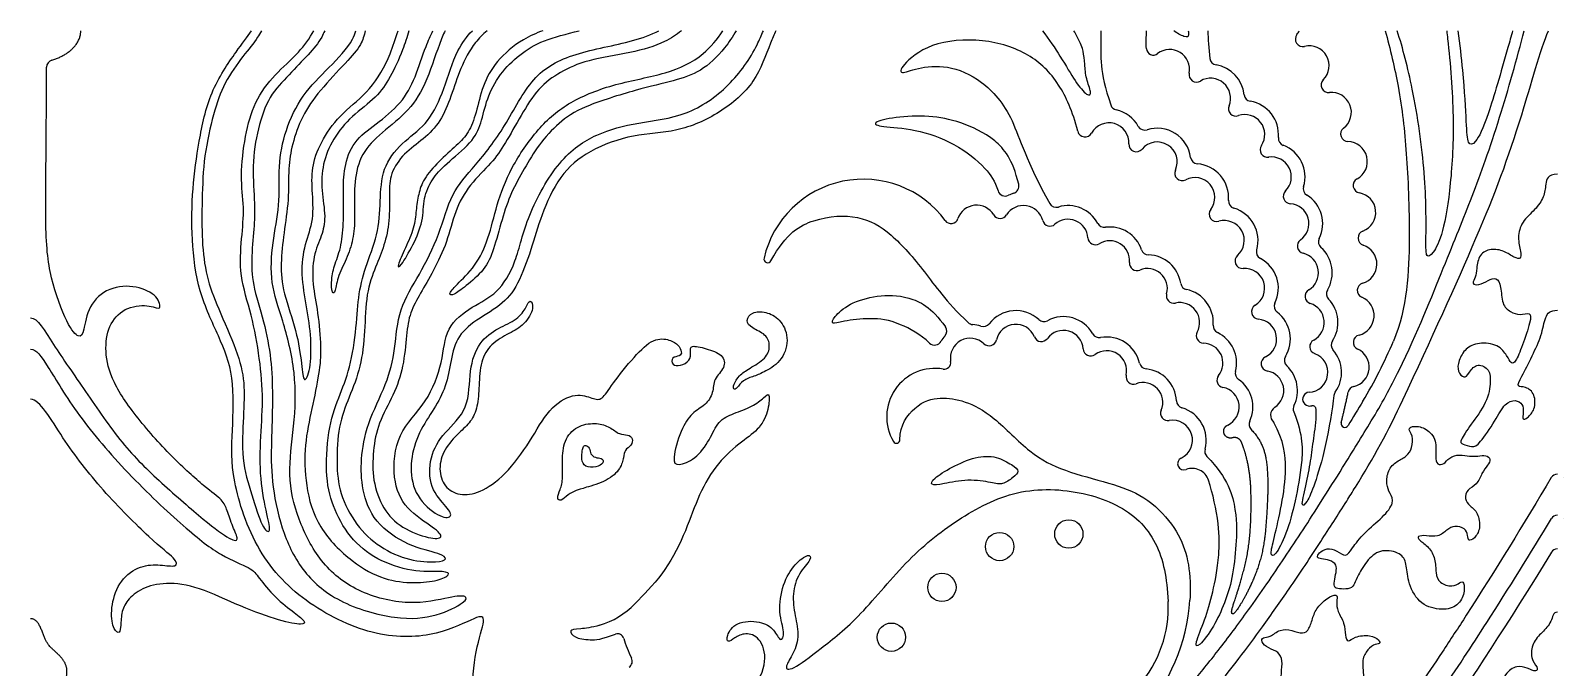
# Model space of a CAD drawing. Header units: millimetres. Extents: x 21 to 106, y -8 to 188.
# Drawn here: x 36.1 to 97.5, y 162.4 to 187.9 of the extents above; entities that cross this region are included whole.
import ezdxf

# ---------------------------------------------------------------- set-up
doc = ezdxf.new("R2010")
doc.units = ezdxf.units.MM
doc.header["$MEASUREMENT"] = 0
doc.layers.add('Layer 03', color=5, linetype='Continuous')

msp = doc.modelspace()

# ---------------------------------------------------------------- linework, layer by layer
at = {"layer": 'Layer 03'}
for centre in [(77.709, 167.78), (74.936, 167.276), (72.622, 165.643), (70.596, 163.647)]:
    msp.add_circle(centre, 0.567, dxfattribs=at)
for centre, radius, start, end in [((87.088, 187.602), 0.3, 142.43153, 283.50011), ((86.218, 188.271), 0.798, 322.43153, 335.42295), ((37.035, 186.471), 0.3, 106.83486, 179.78334), ((81.098, 187.243), 0.281, 185.50741, 307.30151), ((81.751, 186.386), 0.798, 349.09879, 127.30151), ((83.66, 186.862), 0.3, 186.72853, 260.66768), ((87.344, 186.535), 0.798, 315.12306, 103.50008), ((82.829, 186.178), 0.3, 169.09879, 300.87703), ((83.392, 185.236), 1.348, 5.96245, 80.66768), ((83.392, 185.236), 0.798, 337.69353, 120.877), ((88.122, 185.76), 0.3, 135.12305, 275.93537), ((79.674, 185.058), 0.3, 198.42126, 257.4935), ((84.408, 184.819), 0.3, 157.69353, 288.95204), ((85.031, 185.407), 0.3, 185.96245, 260.68314), ((84.764, 183.781), 1.348, 354.67301, 80.68314), ((88.235, 184.668), 0.798, 307.5282, 95.93537), ((79.317, 183.45), 1.348, 29.20884, 77.4935), ((84.764, 183.781), 0.798, 326.25354, 108.95207), ((78.357, 183.981), 0.3, 194.02304, 331.06538), ((79.317, 183.45), 0.798, 356.84299, 151.06535), ((80.755, 184.254), 0.3, 209.20884, 287.60354), ((81.254, 182.683), 1.348, 7.63377, 107.60354), ((88.904, 183.798), 0.3, 127.5282, 268.5566), ((80.413, 183.389), 0.3, 176.84299, 319.96936), ((81.254, 182.683), 0.798, 335.63701, 139.96939), ((85.677, 183.171), 0.3, 146.25354, 277.97141), ((86.405, 183.628), 0.3, 174.67301, 249.55193), ((85.829, 182.084), 1.348, 343.284, 69.55193), ((88.876, 182.701), 0.798, 298.96513, 88.5566), ((82.887, 182.902), 0.3, 187.63377, 265.74817), ((82.764, 181.259), 1.348, 355.10269, 85.74817), ((85.829, 182.084), 0.798, 314.92539, 97.97139), ((69.471, 177.908), 4.084, 36.42571, 166.95934), ((82.253, 182.231), 0.3, 155.637, 297.74493), ((82.764, 181.259), 0.798, 322.51119, 117.74493), ((89.408, 181.74), 0.3, 118.96513, 259.7284), ((75.158, 181.615), 0.3, 196.50059, 296.40898), ((75.891, 180.139), 1.348, 107.00601, 116.40898), ((75.409, 181.715), 0.3, 287.00601, 13.69787), ((86.604, 181.307), 0.3, 134.92538, 266.45776), ((87.407, 181.61), 0.3, 163.284, 238.09919), ((86.537, 180.212), 1.348, 333.55043, 58.09919), ((89.212, 180.66), 0.798, 290.76776, 79.72841), ((74.016, 180.151), 0.798, 30.98657, 161.01528), ((75.891, 180.139), 0.798, 14.31045, 148.27487), ((77.204, 181.164), 0.3, 209.14905, 286.7597), ((77.679, 179.586), 1.348, 28.06509, 106.7597), ((83.635, 180.591), 0.3, 142.51119, 286.25563), ((84.406, 181.119), 0.3, 175.10269, 253.66415), ((83.943, 179.537), 1.348, 343.87745, 73.66415), ((86.537, 180.212), 0.798, 305.09579, 86.45781), ((72.989, 180.504), 0.289, 216.42572, 341.01528), ((74.957, 180.716), 0.3, 210.98657, 328.27485), ((76.954, 180.41), 0.3, 194.31044, 311.33381), ((77.679, 179.586), 0.798, 3.98392, 131.3338), ((79.133, 180.361), 0.3, 208.06509, 277.57066), ((79.35, 178.728), 1.348, 18.89551, 97.57066), ((83.943, 179.537), 0.798, 311.45112, 106.25565), ((78.774, 179.662), 0.3, 183.98391, 301.65184), ((79.35, 178.728), 0.798, 354.87934, 121.65183), ((87.168, 179.314), 0.3, 125.0958, 256.92071), ((88.012, 179.478), 0.3, 153.55043, 228.46607), ((89.601, 179.634), 0.3, 110.76776, 251.82361), ((65.639, 178.796), 0.15, 166.95934, 331.64309), ((80.909, 179.262), 0.3, 198.89551, 268.30689), ((80.86, 177.615), 1.348, 8.74336, 88.30689), ((84.669, 178.715), 0.3, 131.45113, 274.74349), ((85.525, 179.08), 0.3, 163.87745, 242.31717), ((84.76, 177.621), 1.348, 334.00201, 62.31717), ((86.919, 178.244), 0.798, 300.56038, 76.92071), ((86.919, 178.244), 1.348, 329.05992, 48.46607), ((89.259, 178.591), 0.798, 286.38219, 71.82364), ((80.443, 178.63), 0.3, 174.87936, 292.32304), ((80.86, 177.615), 0.798, 344.69882, 112.32306), ((84.76, 177.621), 0.798, 301.34758, 94.7435), ((82.489, 177.865), 0.3, 188.74336, 258.19591), ((82.152, 176.252), 1.348, 355.28822, 78.19591), ((87.477, 177.299), 0.3, 120.56037, 252.52177), ((88.333, 177.397), 0.3, 149.05992, 224.02224), ((89.568, 177.538), 0.3, 106.38219, 247.52028), ((81.919, 177.325), 0.3, 164.69882, 282.24045), ((82.152, 176.252), 0.798, 331.38517, 102.24044), ((85.331, 176.683), 0.3, 121.34757, 265.23798), ((86.241, 176.898), 0.3, 153.93712, 232.59592), ((87.148, 176.252), 0.798, 298.17449, 72.52179), ((87.148, 176.252), 1.348, 326.68092, 44.02224), ((89.149, 176.524), 0.798, 283.89983, 67.5203), ((75.586, 175.38), 1.348, 47.08419, 142.37232), ((76.708, 176.586), 0.3, 227.08419, 298.3697), ((77.491, 175.137), 1.348, 29.27017, 118.3697), ((85.24, 175.59), 0.798, 295.85797, 85.23798), ((85.24, 175.59), 1.348, 328.55711, 52.59592), ((73.758, 174.823), 1.348, 139.06209, 149.95051), ((72.514, 175.903), 0.3, 319.06209, 34.56231), ((73.883, 176.466), 0.3, 226.36903, 265.66857), ((73.758, 174.823), 1.348, 71.49021, 85.66857), ((74.281, 176.386), 0.3, 251.49021, 322.37232), ((75.586, 175.38), 0.798, 21.71461, 167.43924), ((77.491, 175.137), 0.798, 3.93189, 143.73929), ((78.928, 175.942), 0.3, 209.27017, 280.51438), ((83.115, 175.727), 0.3, 151.38517, 268.43766), ((83.794, 176.117), 0.3, 175.28822, 244.53462), ((83.085, 174.629), 1.348, 345.54029, 64.53462), ((89.412, 175.458), 0.3, 103.89983, 245.07148), ((72.332, 175.648), 0.3, 227.62568, 329.95051), ((73.758, 174.823), 0.798, 46.42329, 189.93121), ((74.515, 175.618), 0.3, 226.42329, 347.43924), ((76.606, 175.786), 0.3, 201.71461, 323.73929), ((78.586, 175.212), 0.3, 183.93187, 305.85267), ((79.229, 174.322), 0.798, 347.38016, 125.85267), ((79.229, 174.322), 1.348, 12.94874, 100.51438), ((83.085, 174.629), 0.798, 321.4364, 88.43768), ((87.666, 175.285), 0.3, 118.17448, 250.15681), ((88.525, 175.347), 0.3, 146.68092, 221.6504), ((87.293, 174.252), 1.348, 324.37094, 41.6504), ((88.95, 174.463), 0.798, 283.1234, 65.07146), ((73.736, 182.639), 18.42, 328.82286, 337.19976), ((72.718, 174.641), 0.258, 260.40341, 9.9312), ((80.835, 174.691), 0.3, 192.94874, 264.49468), ((85.719, 174.602), 0.3, 115.85797, 259.89605), ((86.646, 174.73), 0.3, 148.55711, 227.19692), ((85.526, 173.521), 1.348, 333.57843, 47.19692), ((87.293, 174.252), 0.798, 273.27989, 70.15683), ((72.351, 172.471), 1.943, 80.4034, 210.5471), ((80.3, 174.082), 0.3, 167.38016, 290.06324), ((80.677, 173.051), 1.348, 2.4117, 84.49468), ((83.944, 173.945), 0.3, 141.4364, 259.18258), ((84.681, 174.218), 0.3, 165.54029, 235.0787), ((83.738, 172.867), 1.348, 335.15592, 55.0787), ((85.526, 173.521), 0.798, 303.33532, 79.89606), ((67.886, 185.647), 25.682, 328.70505, 333.89279), ((80.677, 173.051), 0.798, 336.79724, 110.06327), ((83.738, 172.867), 0.798, 295, 79.18259), ((87.355, 173.181), 0.275, 93.27989, 273.27989), ((88.633, 173.293), 0.3, 144.37094, 173.03273), ((89.199, 173.394), 0.3, 103.1234, 167.92195), ((81.685, 172.619), 0.3, 156.79723, 279.63162), ((82.323, 173.121), 0.3, 182.4117, 254.01715), ((81.869, 171.537), 1.348, 344.6019, 74.01715), ((86.172, 172.539), 0.378, 123.33532, 230), ((87.002, 172.788), 0.3, 153.57843, 201.60182), ((87.293, 174.252), 1.348, 273.27989, 276.75905), ((87.47, 172.765), 0.15, 4.6852, 96.75905), ((61.751, 186.836), 32.378, 327.95206, 335.0108), ((81.869, 171.537), 0.798, 295.46506, 99.63161), ((85.233, 172.175), 0.3, 155.15592, 223.9809), ((88.772, 172.202), 0.15, 166.10518, 328.54233), ((70.799, 171.555), 0.141, 210.54711, 0.00001), ((82.318, 170.593), 0.248, 115.46506, 291.27823), ((83.457, 171.099), 0.3, 164.6019, 224.44456), ((82.656, 169.725), 0.683, 17.85909, 111.27823), ((97.289, 169.896), 0.281, 90, 149.05533), ((74.313, 167.037), 9.449, 7.02219, 17.85909), ((97.289, 169.896), 0.281, 30.94464, 30.94469), ((97.289, 168.249), 0.281, 90, 148.79396), ((97.289, 168.249), 0.281, 31.20599, 31.20602), ((97.289, 166.903), 0.281, 90, 148.52175), ((58.008, 167.189), 3.19, 286.3145, 316.24939), ((76.928, 164.832), 4.764, 318.80706, 2.95078), ((74.93, 165.641), 7.646, 318.03812, 356.13565), ((59.627, 163.536), 0.25, 14.75186, 111.36518), ((59.911, 162.687), 0.3, 304.63266, 26.69783)]:
    msp.add_arc(centre, radius, start, end, dxfattribs=at)
msp.add_rational_spline([(36.948, 186.758), (38.108, 187.11), (38.108, 187.939)], [0.880013352589, 0.79130411976, 1], degree=2, dxfattribs=at)
for points, knots in [([(53.856, 160.845), (53.847, 160.93), (53.769, 161.819), (53.917, 163.156), (54.368, 164.475), (54.075, 164.542), (52.499, 163.686), (50.013, 163.561), (47.159, 164.89), (45.108, 166.975), (44.094, 170.101), (44.181, 171.84), (44.282, 174.162), (43.661, 175.665), (42.799, 177.463), (42.527, 179.572), (42.57, 181.645), (42.83, 183.48), (43.249, 185.51), (44.296, 187.059), (44.785, 187.695), (44.946, 187.939)], [295.172892, 295.172892, 295.172892, 295.172892, 295.317548, 296.706533, 298.095519, 299.484504, 300.873489, 302.262474, 303.651459, 305.040444, 306.429429, 307.818414, 309.207399, 310.596384, 311.985369, 313.374354, 314.76334, 316.152325, 317.54131, 318.930295, 319.980093, 319.980093, 319.980093, 319.980093]), ([(45.351, 187.939), (45.303, 187.848), (45.103, 187.508), (44.638, 186.975), (43.834, 185.85), (43.426, 184.663), (43.031, 182.932), (42.961, 181.158), (42.949, 179.489), (43.123, 178.082), (43.571, 176.899), (44.403, 175.082), (44.696, 173.849), (44.626, 172.535), (44.535, 170.757), (44.952, 169.35), (45.396, 167.946), (45.73, 167.794), (45.639, 168.3), (45.295, 169.765), (45.285, 171.483), (45.437, 173.14), (45.293, 174.787), (44.97, 176.582), (44.441, 178.128), (44.552, 179.664), (44.677, 180.862), (44.479, 182.07), (44.689, 183.754), (45.042, 185.098), (45.88, 186.214), (46.769, 186.95), (47.285, 187.64), (47.445, 187.939)], [326.777119, 326.777119, 326.777119, 326.777119, 327.264205, 328.65319, 330.042175, 331.431161, 332.820146, 334.209131, 335.598116, 336.987101, 338.376086, 339.765071, 341.154056, 342.543041, 343.932026, 345.321011, 346.709996, 348.098981, 349.487967, 350.876952, 352.265937, 353.654922, 355.043907, 356.432892, 357.821877, 359.210862, 360.599847, 361.988832, 363.377817, 364.766802, 366.155788, 367.544773, 368.601793, 368.601793, 368.601793, 368.601793]), ([(47.882, 187.939), (47.846, 187.85), (47.683, 187.496), (47.258, 187.014), (46.455, 186.171), (45.642, 185.338), (45.188, 184.054), (44.957, 182.521), (45.098, 180.903), (45.058, 180.075), (44.925, 178.703), (44.996, 177.688), (45.527, 176.062), (45.766, 174.584), (45.804, 173.136), (45.744, 171.459), (45.725, 169.956), (46.112, 167.982), (46.908, 166.309), (48.333, 165.018), (50.831, 164.296), (52.42, 164.467), (53.599, 165.086), (53.58, 165.314), (53.047, 165.295), (51.307, 164.867), (49.128, 165.428), (47.664, 166.617), (46.783, 168.38), (46.366, 170.135), (46.673, 172.054), (46.766, 174.248), (46.186, 176.444), (45.687, 177.798), (45.768, 179.474), (46.113, 180.929), (46.007, 182.52), (46.279, 183.946), (46.958, 185.38), (48.049, 186.451), (48.909, 187.338), (49.101, 187.824), (49.136, 187.939)], [380.987707, 380.987707, 380.987707, 380.987707, 381.434623, 382.823609, 384.212594, 385.601579, 386.990564, 388.379549, 389.768534, 391.157519, 392.546504, 393.935489, 395.324474, 396.713459, 398.102444, 399.49143, 400.880415, 402.2694, 403.658385, 405.04737, 406.436355, 407.82534, 409.214325, 410.60331, 411.992295, 413.38128, 414.770265, 416.15925, 417.548236, 418.937221, 420.326206, 421.715191, 423.104176, 424.493161, 425.882146, 427.271131, 428.660116, 430.049101, 431.438086, 432.827071, 434.216057, 434.643639, 434.643639, 434.643639, 434.643639]), ([(49.508, 187.939), (49.464, 187.742), (49.335, 187.313), (48.792, 186.721), (47.65, 185.522), (46.952, 184.511), (46.564, 183.365), (46.416, 182.464), (46.456, 181.174), (46.241, 179.829), (46.103, 178.592), (46.194, 177.472), (46.779, 175.902), (46.973, 174.503), (47.039, 173.757), (47.323, 174.316), (47.359, 175.604), (47.167, 176.861), (46.918, 178.192), (47.074, 179.424), (47.475, 180.351), (47.369, 181.595), (47.359, 182.557), (47.769, 183.603), (48.572, 184.681), (49.736, 185.521), (50.445, 186.763), (50.727, 187.625), (50.823, 187.939)], [455.433907, 455.433907, 455.433907, 455.433907, 456.439818, 457.828803, 459.217788, 460.606773, 461.995758, 463.384743, 464.773728, 466.162713, 467.551699, 468.940684, 470.329669, 471.718654, 473.107639, 474.496624, 475.885609, 477.274594, 478.663579, 480.052564, 481.441549, 482.830534, 484.219519, 485.608505, 486.99749, 488.386475, 489.77546, 490.557828, 490.557828, 490.557828, 490.557828]), ([(51.261, 187.939), (51.181, 187.681), (50.961, 186.989), (50.501, 186.054), (49.998, 185.263), (48.944, 184.531), (48.192, 183.609), (47.779, 182.596), (47.742, 181.557), (47.944, 180.436), (47.777, 179.74), (47.407, 178.943), (47.378, 177.788), (47.616, 176.685), (47.753, 175.192), (47.68, 174.279), (47.365, 172.79), (47.061, 171.376), (47.086, 169.731), (47.567, 168.012), (49.015, 166.589), (50.278, 165.916), (51.489, 165.795), (52.469, 165.909), (52.947, 166.162), (52.746, 166.312), (51.587, 166.223), (50.125, 166.637), (48.968, 167.48), (48.228, 168.755), (47.903, 169.979), (47.995, 171.956), (48.438, 173.268), (48.911, 174.365), (49.172, 176.112), (49.226, 177.424), (49.549, 178.591), (50.083, 179.93), (50.099, 181.289), (50.215, 182.586), (51.092, 183.561), (52.067, 184.232), (52.681, 185.574), (53.104, 187.063), (53.578, 187.709), (53.803, 187.939)], [555.029227, 555.029227, 555.029227, 555.029227, 555.879386, 557.257297, 558.635208, 560.013119, 561.39103, 562.768941, 564.146853, 565.524764, 566.902675, 568.280586, 569.658497, 571.036408, 572.41432, 573.792231, 575.170142, 576.548053, 577.925964, 579.303875, 580.681787, 582.059698, 583.437609, 584.81552, 586.193431, 587.571342, 588.949254, 590.327165, 591.705076, 593.082987, 594.460898, 595.838809, 597.216721, 598.594632, 599.972543, 601.350454, 602.728365, 604.106276, 605.484188, 606.862099, 608.24001, 609.617921, 610.995832, 612.373743, 613.341161, 613.341161, 613.341161, 613.341161]), ([(52.708, 187.939), (52.629, 187.774), (52.377, 187.155), (51.931, 185.704), (51.168, 184.606), (50.003, 183.751), (49.266, 182.917), (49.037, 181.727), (49.101, 180.573), (49.055, 179.673), (48.816, 178.884), (48.403, 178.122), (48.302, 177.443), (48.183, 177.369), (48.128, 177.966), (48.284, 178.59), (48.569, 179.315), (48.649, 180.335), (48.631, 181.461), (48.637, 182.432), (49.012, 183.53), (49.92, 184.165), (50.986, 185.026), (51.527, 186.051), (51.872, 187.17), (52.125, 187.743), (52.222, 187.939)], [36.838668, 36.838668, 36.838668, 36.838668, 37.387796, 38.700491, 40.013187, 41.325882, 42.638578, 43.951274, 45.263969, 46.576665, 47.88936, 49.202056, 50.514751, 51.827447, 53.140143, 54.452838, 55.765534, 57.078229, 58.390925, 59.70362, 61.016316, 62.329012, 63.641707, 64.954403, 66.267098, 67.030282, 67.030282, 67.030282, 67.030282]), ([(54.389, 187.939), (54.216, 187.79), (53.764, 187.309), (53.312, 186.444), (52.952, 185.299), (52.546, 184.293), (51.857, 183.584), (51.043, 183.044), (50.489, 182.208), (50.467, 181.435), (50.499, 180.308), (50.279, 179.332), (49.934, 178.513), (49.527, 177.429), (49.501, 175.886), (49.352, 174.48), (48.856, 173.239), (48.413, 172.133), (48.349, 170.61), (48.456, 169.421), (49.126, 168.101), (50.07, 167.235), (51.291, 166.683), (52.456, 166.64), (52.817, 166.765), (52.597, 166.988), (51.27, 167.262), (49.813, 168.235), (49.361, 169.585), (49.319, 170.739), (49.547, 172.174), (50.404, 173.826), (50.716, 175.155), (50.82, 176.811), (51.684, 178.139), (52.504, 179.773), (52.939, 181.476), (53.874, 182.457), (55.134, 184.062), (56.161, 186.175), (57.803, 187.07), (60.003, 187.427), (60.97, 187.778), (61.282, 187.939)], [26.156008, 26.156008, 26.156008, 26.156008, 26.770557, 27.9874, 29.204244, 30.421087, 31.637931, 32.854774, 34.071617, 35.288461, 36.505304, 37.722148, 38.938991, 40.155835, 41.372678, 42.589522, 43.806365, 45.023209, 46.240052, 47.456896, 48.673739, 49.890583, 51.107426, 52.32427, 53.541113, 54.757957, 55.9748, 57.191644, 58.408487, 59.625331, 60.842174, 62.059018, 63.275861, 64.492705, 65.709548, 66.926391, 68.143235, 69.360078, 70.576922, 71.793765, 73.010609, 74.227452, 74.926789, 74.926789, 74.926789, 74.926789]), ([(62.184, 187.939), (61.981, 187.773), (61.417, 187.401), (60.181, 187.045), (58.347, 186.768), (57.315, 186.29), (56.434, 185.664), (55.753, 184.558), (55.099, 183.379), (54.606, 182.651), (53.677, 181.792), (53.076, 180.703), (52.815, 179.484), (52.227, 178.295), (51.715, 177.399), (51.284, 176.658), (51.162, 175.801), (51.053, 174.475), (50.663, 173.345), (50.009, 172.22), (49.814, 171.125), (49.785, 169.929), (50.198, 168.763), (50.948, 167.999), (52.135, 167.566), (52.679, 167.606), (52.35, 167.999), (51.096, 168.753), (50.573, 169.94), (50.734, 171.847), (52.022, 173.029), (52.641, 174.702), (52.696, 176.068), (53.817, 176.93), (54.81, 177.37), (55.572, 178.615), (55.944, 180.46), (57.276, 182.859), (58.758, 183.852), (60.416, 184.269), (62.406, 184.481), (64.15, 185.682), (65.071, 187.014), (65.39, 187.756), (65.465, 187.939)], [106.28977, 106.28977, 106.28977, 106.28977, 107.082226, 108.29907, 109.515913, 110.732757, 111.9496, 113.166444, 114.383287, 115.600131, 116.816974, 118.033818, 119.250661, 120.467505, 121.684348, 122.901192, 124.118035, 125.334879, 126.551722, 127.768566, 128.985409, 130.202253, 131.419096, 132.635939, 133.852783, 135.069626, 136.28647, 137.503313, 138.720157, 139.937, 141.153844, 142.370687, 143.587531, 144.804374, 146.021218, 147.238061, 148.454905, 149.671748, 150.888592, 152.105435, 153.322279, 154.539122, 155.755966, 156.168775, 156.168775, 156.168775, 156.168775]), ([(56.632, 187.939), (56.357, 187.838), (55.646, 187.52), (54.726, 186.706), (54.197, 185.746), (53.96, 184.616), (53.658, 183.833), (53.211, 183.377), (52.432, 182.692), (51.827, 181.993), (51.636, 181.392), (51.574, 180.958), (51.549, 180.736), (51.523, 180.514), (51.484, 180.059), (51.114, 179.226), (50.76, 178.451), (50.895, 178.434), (51.442, 179.361), (51.846, 180.32), (51.829, 181.238), (52.174, 182.005), (52.681, 182.56), (53.824, 183.475), (54.158, 184.202), (54.366, 185.21), (54.884, 186.217), (55.69, 186.996), (56.563, 187.558), (57.565, 187.8), (58.081, 187.939)], [60.177729, 60.177729, 60.177729, 60.177729, 60.912672, 62.155788, 63.398904, 64.64202, 65.885135, 67.128251, 68.371367, 69.614483, 70.857598, 72.100714, 72.100714, 72.100714, 73.34383, 74.586946, 75.830061, 77.073177, 78.316293, 79.559409, 80.802524, 82.04564, 83.288756, 84.531872, 85.774987, 87.018103, 88.261219, 89.504335, 90.747451, 91.90481, 91.90481, 91.90481, 91.90481]), ([(65.967, 187.939), (65.893, 187.781), (65.618, 187.138), (65.198, 185.855), (63.758, 184.606), (61.977, 183.837), (60.277, 183.823), (58.438, 183.16), (57.277, 182.164), (56.53, 180.505), (56.175, 179.2), (55.633, 177.711), (54.978, 176.918), (53.776, 176.278), (53.066, 175.526), (52.921, 174.47), (52.673, 173.435), (52.123, 172.597), (51.51, 171.589), (51.27, 170.437), (51.5, 169.259), (52.477, 168.421), (53.041, 168.421), (52.83, 168.827), (52.067, 169.586), (52.06, 170.892), (52.641, 171.849), (53.701, 172.752), (53.659, 174.393), (54.05, 175.489), (54.854, 176.05), (55.617, 176.355), (55.995, 176.895), (56.095, 177.207), (56.317, 176.878), (55.896, 176.129), (55.296, 175.834), (54.529, 175.403), (54.114, 174.71), (54.077, 173.706), (54.019, 172.867), (53.755, 172.259), (53.28, 171.862), (52.642, 171.17), (52.43, 170.384), (52.663, 169.648), (53.283, 169.302), (54.081, 169.396), (55.12, 170.1), (56.152, 171.496), (56.845, 172.83), (57.874, 173.449), (58.579, 173.238), (58.972, 173.088), (59.278, 173.621), (60.192, 174.786), (60.998, 175.614), (61.662, 175.603), (62.064, 175.374), (62.217, 175.048), (62.13, 174.895), (61.781, 174.874), (61.787, 174.536), (62.135, 174.493), (62.547, 174.716), (62.558, 175.073), (62.514, 175.366), (63.163, 175.213), (63.878, 174.975), (63.964, 174.435), (63.443, 173.994), (63.481, 173.436), (63.149, 172.924), (62.606, 172.661), (62.152, 171.986), (61.786, 170.678), (62.016, 170.493), (62.732, 170.745), (63.342, 171.566), (63.641, 172.328), (64.261, 172.608), (65.038, 172.874), (65.521, 173.264), (65.724, 173.485), (65.693, 172.779), (65.355, 172.002), (64.639, 171.523), (63.618, 170.664), (62.864, 169.366), (62.398, 167.953), (61.582, 166.283), (60.731, 165.411), (60.359, 165.031), (60.313, 164.983)], [172.362876, 172.362876, 172.362876, 172.362876, 172.791774, 174.008618, 175.225461, 176.442305, 177.659148, 178.875992, 180.092835, 181.309679, 182.526522, 183.743366, 184.960209, 186.177053, 187.393896, 188.61074, 189.827583, 191.044427, 192.26127, 193.478114, 194.694957, 195.911801, 197.128644, 198.345488, 199.562331, 200.779174, 201.996018, 203.212861, 204.429705, 205.646548, 206.863392, 208.080235, 209.297079, 210.513922, 211.730766, 212.947609, 214.164453, 215.381296, 216.59814, 217.814983, 219.031827, 220.24867, 221.465514, 222.682357, 223.899201, 225.116044, 226.332888, 227.549731, 228.766575, 229.983418, 231.200262, 232.417105, 233.633948, 234.850792, 236.067635, 237.284479, 238.501322, 239.718166, 240.935009, 242.151853, 243.368696, 244.58554, 245.802383, 247.019227, 248.23607, 249.452914, 250.669757, 251.886601, 253.103444, 254.320288, 255.537131, 256.753975, 257.970818, 259.187662, 260.404505, 261.621349, 262.838192, 264.055036, 265.271879, 266.488722, 267.705566, 268.922409, 270.139253, 271.356096, 272.57294, 273.789783, 275.006627, 276.22347, 277.440314, 278.657157, 279.874001, 281.090844, 281.27026, 281.27026, 281.27026, 281.27026]), ([(64.373, 187.939), (64.235, 187.698), (63.8, 187.043), (62.949, 186.267), (61.927, 185.935), (60.469, 185.608), (58.158, 184.89), (57.262, 184.266), (56.45, 183.378), (56.068, 182.722), (55.884, 182.403), (55.699, 182.084), (55.343, 181.464), (54.987, 180.396), (54.651, 179.12), (54.319, 178.365), (53.499, 177.674), (53.034, 177.328), (52.821, 177.349), (53.112, 177.726), (53.943, 178.484), (54.465, 179.605), (54.757, 180.937), (55.31, 182.431), (56.419, 184.06), (57.653, 185.115), (59.506, 185.839), (61.635, 186.196), (62.946, 186.811), (63.618, 187.592), (63.844, 187.939)], [57.089906, 57.089906, 57.089906, 57.089906, 57.853765, 59.231236, 60.608707, 61.986177, 63.363648, 64.741118, 66.118589, 67.49606, 67.49606, 67.49606, 68.87353, 70.251001, 71.628472, 73.005942, 74.383413, 75.760883, 77.138354, 78.515825, 79.893295, 81.270766, 82.648236, 84.025707, 85.403178, 86.780648, 88.158119, 89.535589, 90.91306, 91.840136, 91.840136, 91.840136, 91.840136]), ([(78.065, 183.908), (77.865, 184.712), (77.317, 185.926), (76.187, 187.042), (74.306, 187.679), (72.051, 187.471), (70.944, 186.475), (70.931, 186.171), (71.581, 186.447), (72.812, 186.6), (74.237, 186.005), (75.505, 184.586), (75.995, 182.716), (76.942, 181.018)], [222.776727, 222.776727, 222.776727, 222.776727, 224.407285, 226.186378, 227.965471, 229.744564, 231.523657, 233.30275, 235.081843, 236.860936, 238.640029, 240.419122, 242.123247, 242.123247, 242.123247, 242.123247]), ([(76.651, 187.939), (76.92, 187.594), (77.483, 186.74), (77.955, 185.893), (78.484, 185.269), (78.64, 185.425), (78.388, 186.014), (78.352, 186.602), (78.292, 187.143), (78.203, 187.399), (78.031, 187.721), (77.996, 187.787), (77.956, 187.86), (77.91, 187.939)], [9.071795, 9.071795, 9.071795, 9.071795, 10.003045, 11.253426, 12.503806, 13.754187, 15.004568, 16.254948, 17.505329, 18.75571, 18.75571, 18.75571, 19.009784, 19.009784, 19.009784, 19.009784]), ([(78.989, 187.939), (78.991, 187.878), (79.001, 187.366), (78.95, 186.625), (79.151, 185.679), (79.389, 184.964)], [176.346279, 176.346279, 176.346279, 176.346279, 176.528722, 177.88592, 179.144774, 179.144774, 179.144774, 179.144774]), ([(82.498, 187.939), (82.506, 187.878), (82.526, 187.666), (82.4, 187.666), (82.021, 187.837), (81.919, 187.939)], [12.28296, 12.28296, 12.28296, 12.28296, 12.649979, 13.799977, 14.877868, 14.877868, 14.877868, 14.877868]), ([(90.392, 187.939), (90.589, 187.214), (91.008, 185.43), (91.251, 183.16), (91.412, 179.755), (91.28, 176.842), (90.716, 175.501)], [66.86606, 66.86606, 66.86606, 66.86606, 68.631426, 70.892684, 73.153942, 75.4152, 75.4152, 75.4152, 75.4152]), ([(92.855, 187.939), (92.867, 187.833), (92.994, 186.727), (93.178, 184.409), (93.028, 181.704), (92.7, 179.732), (92.294, 178.964), (92.02, 178.833), (92.02, 179.348), (92.045, 182.091), (91.554, 185.496), (91.098, 187.225), (90.872, 187.939)], [34.470154, 34.470154, 34.470154, 34.470154, 34.712559, 36.973817, 39.235075, 41.496332, 43.75759, 46.018848, 48.280106, 50.541364, 52.802622, 54.60378, 54.60378, 54.60378, 54.60378]), ([(90.947, 174.345), (91.687, 175.855), (92.834, 178.722), (93.861, 181.229), (94.915, 184.124), (95.676, 186.845), (95.966, 187.939)], [427.270968, 427.270968, 427.270968, 427.270968, 430.478316, 433.685663, 436.89301, 439.737134, 439.737134, 439.737134, 439.737134]), ([(91.098, 173.158), (92.219, 175.562), (94.291, 180.064), (95.662, 183.739), (96.622, 187.176), (96.928, 187.939)], [93.552652, 93.552652, 93.552652, 93.552652, 99.148781, 104.74491, 108.563877, 108.563877, 108.563877, 108.563877]), ([(95.497, 187.939), (95.434, 187.71), (95.082, 186.456), (94.468, 184.325), (93.984, 183.352), (93.688, 183.352), (93.652, 184.087), (93.555, 185.901), (93.389, 187.402), (93.319, 187.939)], [7.085671, 7.085671, 7.085671, 7.085671, 7.577465, 9.838723, 12.099981, 14.361238, 16.622496, 18.883754, 20.17493, 20.17493, 20.17493, 20.17493]), ([(36.097, 176.44), (36.365, 176.44), (36.932, 175.434), (38.282, 173.535), (39.748, 171.336), (41.308, 169.841), (43.151, 168.233), (44.173, 167.498), (44.471, 167.487), (44.194, 168.062), (43.96, 168.765), (43.822, 169.127), (43.14, 169.607), (41.787, 170.81), (40.226, 172.56), (39.244, 174.066), (39.053, 175.252), (39.241, 176.251), (39.938, 176.918), (40.961, 176.963), (41.332, 176.696), (41.243, 177.304), (40.368, 177.749), (39.211, 177.689), (38.381, 176.933), (38.233, 175.836), (38.055, 175.598), (37.595, 176.058), (36.839, 178.06), (36.658, 179.966), (36.722, 182.882), (36.735, 186.472)], [-42.501138, -42.501138, -42.501138, -42.501138, -41.035581, -39.570025, -38.104468, -36.638912, -35.173356, -33.707799, -32.242243, -30.776686, -29.31113, -27.845573, -26.380017, -24.91446, -23.448904, -21.983347, -20.517791, -19.052234, -17.586678, -16.121121, -14.655565, -13.190008, -11.724452, -10.258895, -8.793339, -7.327782, -5.862226, -4.396669, -2.931113, -1.465556, -0.030402, -0.030402, -0.030402, -0.030402]), ([(75.7, 181.786), (75.454, 182.796), (74.765, 183.667), (73.333, 184.318), (72.133, 184.55), (70.707, 184.487), (69.769, 184.251), (70.131, 184.085), (71.51, 184.03), (73.165, 183.455), (74.351, 182.5), (74.759, 181.905), (74.87, 181.529)], [0.123955, 0.123955, 0.123955, 0.123955, 1.427998, 2.855995, 4.283993, 5.711991, 7.139988, 8.567986, 9.995983, 11.423981, 12.851979, 13.925306, 13.925306, 13.925306, 13.925306]), ([(65.771, 178.725), (66.373, 179.84), (67.638, 180.523), (69.329, 180.575), (70.569, 179.889), (71.927, 178.338), (72.764, 177.118), (73.676, 176.249)], [297.987308, 297.987308, 297.987308, 297.987308, 299.920114, 302.259132, 304.598151, 306.93717, 309.208727, 309.208727, 309.208727, 309.208727]), ([(72.13, 175.427), (71.755, 175.769), (70.784, 176.325), (69.76, 176.452), (68.596, 176.302), (68.171, 176.152), (68.259, 176.446), (68.865, 177.015), (70.022, 177.366), (71.211, 177.347), (72.202, 176.884), (72.761, 176.073)], [-10.365804, -10.365804, -10.365804, -10.365804, -9.44963, -8.268427, -7.087223, -5.906019, -4.724815, -3.543611, -2.362408, -1.181204, -0.089395, -0.089395, -0.089395, -0.089395]), ([(88.335, 173.329), (88.266, 172.769), (87.999, 171.183), (87.538, 169.671), (87.258, 169.03), (86.971, 168.78), (87.258, 169.86), (87.428, 170.845), (87.532, 171.697), (87.648, 172.428), (87.619, 172.777)], [130.825783, 130.825783, 130.825783, 130.825783, 131.893673, 133.01327, 134.132867, 135.252465, 136.372062, 137.49166, 138.611257, 139.754703, 139.754703, 139.754703, 139.754703]), ([(70.94, 171.555), (70.94, 172.159), (71.608, 173.048), (72.563, 173.29), (73.528, 173.133), (74.651, 172.575), (76.188, 170.938), (77.467, 170.309), (79.385, 169.813), (80.748, 169.339), (81.932, 168.176), (82.449, 167.031), (82.588, 166.065), (82.572, 165.331), (82.558, 165.126)], [356.602606, 356.602606, 356.602606, 356.602606, 357.933988, 359.548055, 361.162122, 362.776189, 364.390256, 366.004322, 367.618389, 369.232456, 370.846523, 372.46059, 374.074657, 374.580729, 374.580729, 374.580729, 374.580729]), ([(86.723, 172.678), (87.102, 171.721), (87.07, 170.581), (86.792, 169.085), (86.432, 167.729), (85.955, 166.849), (85.758, 166.921), (85.926, 167.544), (86.253, 168.95), (86.457, 170.372), (86.332, 171.502), (85.929, 172.25)], [190.103674, 190.103674, 190.103674, 190.103674, 191.373426, 192.699823, 194.026221, 195.352618, 196.679015, 198.005413, 199.33181, 200.658207, 201.984605, 201.984605, 201.984605, 201.984605]), ([(76.408, 155.2), (76.705, 155.491), (77.216, 155.998), (77.976, 156.759), (78.68, 157.469), (79.505, 158.311), (80.48, 159.334), (81.556, 160.522), (82.655, 161.807), (83.552, 162.919), (84.308, 163.911), (85.207, 165.14), (86.394, 166.862), (87.638, 168.775), (88.789, 170.604), (89.452, 171.683), (89.831, 172.307)], [403.121389, 403.121389, 403.121389, 403.121389, 404.366196, 405.283823, 406.347856, 407.363971, 408.821468, 410.587339, 412.170742, 413.894395, 414.871506, 415.913777, 418.462405, 421.146295, 422.756802, 424.945679, 424.945679, 424.945679, 424.945679]), ([(83.243, 170.889), (84.097, 170.018), (84.478, 168.563), (84.419, 167.379), (84.277, 165.953), (83.96, 165.03), (83.541, 164.061), (82.886, 163.216), (82.733, 163.315), (83.169, 164.34), (83.482, 165.409), (83.725, 166.614), (83.752, 167.696), (83.691, 168.192)], [317.920766, 317.920766, 317.920766, 317.920766, 319.233483, 320.610501, 321.987518, 323.364536, 324.741554, 326.118571, 327.495589, 328.872606, 330.249624, 331.626642, 332.428037, 332.428037, 332.428037, 332.428037]), ([(63.394, 161.016), (63.412, 161.016), (64.135, 160.985), (65.109, 161.476), (65.664, 162.721), (65.334, 163.674), (64.738, 163.846), (64.298, 163.62), (64.031, 163.401), (63.968, 163.671), (64.329, 164.284), (65.377, 164.314), (65.918, 163.966), (66.16, 163.395), (66.36, 163.789), (66.049, 164.597), (66.219, 165.795), (66.725, 166.608), (67.312, 167.019), (67.43, 166.79), (66.865, 166.221), (66.607, 165.392), (66.73, 164.501), (66.928, 163.631), (66.628, 162.902), (66.287, 162.398), (66.545, 162.27), (67.705, 163.138), (69.32, 164.405), (71.267, 166.858), (73.362, 168.501), (75.742, 169.692), (78.55, 169.506), (80.726, 168.446), (81.534, 166.8), (81.661, 165.563), (81.686, 165.078)], [116.816608, 116.816608, 116.816608, 116.816608, 116.84709, 118.063933, 119.280777, 120.49762, 121.714464, 122.931307, 124.148151, 125.364994, 126.581838, 127.798681, 129.015525, 130.232368, 131.449212, 132.666055, 133.882899, 135.099742, 136.316586, 137.533429, 138.750273, 139.967116, 141.18396, 142.400803, 143.617647, 144.83449, 146.051334, 147.268177, 148.485021, 149.701864, 150.918708, 152.135551, 153.352395, 154.569238, 155.786082, 156.371648, 156.371648, 156.371648, 156.371648]), ([(97.048, 170.041), (95.938, 168.189), (94.503, 165.844), (92.692, 163.071), (91.782, 161.725), (90.932, 160.515), (90.16, 159.462), (89.43, 158.508), (88.746, 157.649), (88.086, 156.852), (87.45, 156.106), (86.83, 155.398), (86.025, 154.508), (85.023, 153.442), (83.965, 152.359), (82.918, 151.306), (81.696, 150.084), (80.232, 148.662), (78.831, 147.369), (77.621, 146.298), (76.22, 145.103), (74.369, 143.617), (71.964, 141.833), (70.027, 140.493), (68.865, 139.716), (68.659, 139.578)], [1.764396, 1.764396, 1.764396, 1.764396, 8.24258, 10.010607, 11.699039, 13.115658, 14.448007, 15.615941, 16.718887, 17.741745, 18.719841, 19.660615, 20.565186, 22.320284, 24.048952, 25.105322, 26.775646, 29.235918, 31.225087, 32.495989, 34.082791, 36.747956, 39.616763, 43.065947, 43.810982, 43.810982, 43.810982, 43.810982]), ([(77.003, 154.592), (77.281, 154.866), (77.895, 155.474), (78.741, 156.322), (79.843, 157.437), (80.918, 158.554), (82.008, 159.754), (82.852, 160.726), (83.683, 161.722), (84.565, 162.837), (85.53, 164.131), (86.626, 165.692), (87.746, 167.375), (88.62, 168.74), (89.079, 169.47), (89.195, 169.655)], [70.122904, 70.122904, 70.122904, 70.122904, 71.29215, 72.716551, 73.716042, 75.995425, 77.365326, 78.580593, 79.857682, 81.256866, 82.844205, 84.700527, 86.977207, 88.908289, 89.563703, 89.563703, 89.563703, 89.563703]), ([(69.493, 139.113), (69.525, 139.135), (70.483, 139.777), (72.203, 140.961), (74.501, 142.65), (76.658, 144.354), (78.529, 145.952), (80.204, 147.474), (81.877, 149.065), (83.442, 150.625), (84.956, 152.153), (86.108, 153.349), (87.27, 154.608), (88.467, 155.977), (89.742, 157.517), (91.144, 159.342), (92.744, 161.603), (94.755, 164.657), (96.203, 166.999), (97.049, 168.395)], [44.40233, 44.40233, 44.40233, 44.40233, 44.519619, 47.861865, 50.665565, 53.07519, 56.107116, 58.044488, 59.864917, 63.033372, 64.673803, 66.317397, 68.01384, 69.814271, 71.773094, 74.011146, 76.717117, 80.080973, 84.977914, 84.977914, 84.977914, 84.977914]), ([(97.049, 167.05), (93.463, 161.193), (89.208, 155.483), (84.257, 150.424), (78.904, 145.14), (73.572, 141.004), (69.88, 138.53)], [1.764396, 1.764396, 1.764396, 1.764396, 12.568604, 23.611124, 34.653643, 43.359824, 43.359824, 43.359824, 43.359824]), ([(58.905, 164.127), (58.575, 164.031), (57.941, 163.959), (57.67, 163.949), (57.851, 163.625), (58.471, 163.523), (58.98, 163.552), (59.536, 163.769)], [282.936785, 282.936785, 282.936785, 282.936785, 283.491618, 284.367343, 285.243068, 286.118793, 286.878286, 286.878286, 286.878286, 286.878286])]:
    msp.add_open_spline(points, degree=3, knots=knots, dxfattribs=at)
for points, degree in [([(80.818, 187.216), (80.796, 187.444), (80.817, 187.69), (80.828, 187.939)], 3), ([(83.276, 187.939), (83.288, 187.598), (83.314, 187.229), (83.362, 186.827)], 3), ([(97.289, 182.186), (96.889, 182.186), (96.817, 181.778), (96.774, 181.283), (96.411, 180.766), (95.85, 180.295), (95.678, 179.653), (95.837, 179.059), (95.837, 178.768), (95.581, 178.836), (95.16, 179.131), (94.623, 179.226), (94.148, 179.004), (94.038, 178.381), (94.038, 178.057), (93.821, 177.798), (94.131, 177.715), (94.53, 177.946), (94.84, 178.09), (95.052, 177.722), (95.052, 176.963), (95.407, 176.665), (95.786, 176.527), (96.226, 176.687), (96.239, 176.341), (95.878, 175.281), (95.608, 174.636), (95.442, 174.589), (95.288, 174.898), (94.949, 175.376), (94.108, 175.468), (93.602, 175.229), (93.318, 174.722), (93.271, 174.275), (93.572, 173.994), (93.71, 174.174), (94.028, 174.644), (94.549, 174.427), (94.642, 173.943), (94.491, 173.042), (93.799, 172.145), (93.362, 171.47), (93.454, 171.397), (93.881, 171.24), (94.148, 171.344), (94.82, 172.348), (95.19, 173.046), (95.613, 173.173), (95.915, 172.994), (95.939, 172.652), (95.87, 172.324), (96.075, 172.408), (96.404, 172.744), (96.412, 173.394), (96.017, 173.707), (95.632, 173.651), (95.827, 174.013), (96.287, 174.928), (96.68, 175.738), (96.785, 176.52), (97, 176.742), (97.289, 176.742)], 3), ([(65.563, 174.312), (65.758, 174.416), (66.268, 174.727), (66.516, 175.678), (66.133, 176.412), (65.565, 176.701), (64.996, 176.681), (64.738, 176.329), (64.975, 176.019), (65.593, 175.789), (65.758, 175.315), (65.596, 174.799), (64.885, 174.409), (64.483, 174.127), (64.258, 173.755), (64.258, 173.549), (64.405, 173.598), (64.63, 173.951), (65.101, 174.098), (65.369, 174.207), (65.563, 174.312)], 3), ([(36.097, 175.177), (36.319, 175.177), (36.691, 174.68), (37.925, 172.567), (39.948, 170.211), (42.387, 167.905), (43.782, 166.852), (44.976, 166.417), (45.199, 166.088), (45.876, 165.224), (46.739, 164.582), (47.119, 164.271), (47.051, 164.115), (46.146, 164.271), (44.53, 164.855), (42.796, 165.693), (41.493, 165.865), (40.525, 165.62), (39.937, 165.123), (39.72, 164.626), (39.715, 163.983), (39.632, 163.757), (39.356, 164.02), (39.304, 164.933), (39.668, 165.964), (40.499, 166.543), (41.321, 166.561), (41.982, 166.434), (41.963, 166.76), (41.021, 167.448), (38.928, 169.549), (37.355, 171.575), (36.459, 173.176), (36.097, 173.176)], 3), ([(88.626, 172.238), (88.767, 172.809), (88.906, 173.457)], 2), ([(89.495, 173.104), (89.298, 172.777), (89.099, 172.45), (88.9, 172.124)], 3), ([(58.377, 169.649), (58.589, 169.709), (59.234, 169.893), (59.763, 170.406), (59.871, 170.866), (59.893, 171.147), (60.19, 171.325), (60.255, 171.606), (60.034, 171.779), (59.709, 171.741), (59.309, 172.076), (58.828, 172.238), (58.061, 172.168), (57.499, 171.638), (57.38, 170.801), (57.445, 170.006), (57.331, 169.542), (57.164, 169.19), (57.342, 169.071), (57.629, 169.363), (57.964, 169.531), (58.165, 169.588), (58.377, 169.649)], 3), ([(89.324, 166.149), (89.41, 166.317), (89.687, 166.791), (90.246, 167.198), (91.043, 167.02), (91.255, 166.613), (91.272, 165.935), (91.692, 164.984), (92.586, 164.702), (93.265, 164.843), (93.58, 165.348), (93.555, 165.919), (93.383, 165.845), (93.113, 165.638), (92.528, 165.811), (92.415, 166.2), (92.403, 166.797), (92.156, 167.257), (91.72, 167.55), (91.658, 167.702), (92.023, 167.728), (92.512, 167.639), (92.877, 167.96), (93.153, 168.128), (93.62, 168.019), (93.705, 167.716), (93.704, 167.474), (93.962, 167.584), (94.228, 167.98), (94.121, 168.662), (93.776, 168.9), (93.559, 169.177), (93.656, 169.583), (94.083, 169.737), (94.254, 170.234), (94.515, 170.544), (94.634, 170.775), (94.444, 170.957), (94.102, 170.896), (93.779, 170.882), (93.383, 170.983), (92.932, 170.844), (92.752, 170.56), (92.469, 170.539), (92.383, 170.84), (92.48, 171.534), (92.042, 172.037), (91.523, 172.126), (91.275, 172.006), (91.508, 171.746), (91.477, 171.216), (91.264, 170.88), (90.853, 170.705), (90.478, 170.346), (90.427, 169.755), (90.572, 169.404), (90.786, 169.053), (90.313, 168.464), (89.536, 167.822), (89.027, 167.176), (88.838, 166.827), (88.44, 167.131), (88.068, 167.23), (87.704, 167.025), (87.642, 166.82), (87.808, 166.79), (88.178, 166.745), (88.455, 166.553), (88.428, 166.261), (88.34, 165.861), (88.345, 165.603), (88.608, 165.576), (89.019, 165.569), (89.168, 165.786), (89.237, 165.982), (89.324, 166.149)], 3), ([(58.199, 171.039), (58.187, 170.939), (58.158, 170.666), (58.396, 170.417), (58.893, 170.476), (59.099, 170.682), (58.991, 170.822), (58.72, 170.828), (58.52, 170.974), (58.52, 171.233), (58.331, 171.363), (58.229, 171.26), (58.211, 171.138), (58.199, 171.039)], 3), ([(75.407, 170.557), (75.252, 170.659), (74.831, 170.906), (73.98, 170.906), (72.998, 170.461), (72.241, 169.98), (72.129, 169.717), (72.629, 169.767), (73.674, 169.999), (74.674, 169.83), (75.043, 169.73), (75.494, 170.055), (75.763, 170.293), (75.562, 170.455), (75.407, 170.557)], 3), ([(86.082, 157.306), (86.312, 157.491), (86.912, 157.982), (87.647, 158.961), (87.876, 159.424), (88.408, 159.495), (88.748, 159.306), (88.832, 159.454), (88.696, 159.98), (88.436, 160.193), (88.008, 160.1), (87.728, 160.003), (87.734, 160.287), (87.799, 160.879), (88.041, 161.168), (88.484, 160.949), (89.237, 161.131), (89.589, 161.845), (89.435, 162.643), (89.597, 163.06), (89.928, 163.386), (90.198, 163.357), (90.169, 163.536), (89.816, 163.748), (89.129, 163.681), (88.889, 163.411), (88.778, 163.693), (88.775, 164.219), (88.459, 164.688), (88.43, 165.081), (88.508, 165.359), (88.204, 165.325), (87.674, 164.894), (87.486, 164.458), (87.351, 163.951), (87.119, 163.754), (86.646, 163.933), (86.172, 163.986), (85.763, 163.629), (85.486, 163.646), (85.388, 163.477), (85.706, 163.188), (86.12, 163.075), (86.293, 162.725), (86.21, 162.197), (86.234, 161.539), (86.845, 161.195), (87.173, 161.147), (87.141, 160.748), (87.069, 160.308), (86.835, 160.324), (86.594, 160.716), (86.246, 160.956), (85.904, 160.9), (85.682, 160.7), (85.827, 160.588), (86.138, 160.372), (86.418, 159.842), (86.37, 159.12), (86.17, 158.454), (85.77, 157.762), (85.16, 157.359), (84.928, 157.097), (85.025, 156.955), (85.529, 156.876), (85.851, 157.122), (86.082, 157.306)], 3), ([(97.289, 164.65), (97.121, 164.65), (97.086, 164.251), (96.674, 163.839), (96.282, 163.427), (96.204, 162.787), (96.524, 162.431), (96.467, 162.232), (96.09, 162.417), (95.685, 162.531), (95.152, 162.204), (95.002, 161.521), (95.322, 161.045), (95.912, 160.938), (95.912, 161.13), (95.742, 161.592), (96.19, 161.976), (96.666, 161.777), (96.965, 161.564), (97.289, 161.564)], 3), ([(59.869, 163.6), (59.936, 163.343), (60.052, 163.072), (60.179, 162.821)], 3)]:
    msp.add_open_spline(points, degree=degree, dxfattribs=at)
for points, weights, knots in [([(85.017, 171.967), (85.528, 171.437), (85.716, 170.307), (85.67, 168.971), (85.564, 167.331), (85.137, 165.881), (84.499, 164.777), (84.276, 164.526), (84.207, 164.651), (84.311, 164.971), (84.583, 165.802), (84.954, 167.195), (85.031, 168.764), (85.003, 170.33), (84.73, 171.198), (84.63, 171.452), (84.57, 171.604), (84.424, 171.676), (84.267, 171.631), (84.122, 171.589), (83.987, 171.657), (83.933, 171.798), (83.88, 171.94), (83.938, 172.08), (84.075, 172.144)], [1, 1, 1, 1, 1, 1, 1, 1, 1, 1, 1, 1, 1, 1, 1, 1, 0.825931342372, 0.825931342372, 1, 0.822628974806, 0.822628974806, 1, 0.822629017095, 0.822628974806, 0.999999873134], [251.340283, 251.340283, 251.340283, 251.340283, 252.424288, 253.612061, 254.799834, 255.987606, 258.363152, 259.550925, 260.738697, 261.92647, 263.114243, 264.302015, 265.489788, 266.677561, 267.470919, 267.470919, 267.470919, 267.914538, 267.914538, 267.914538, 268.325215, 268.325215, 268.325215, 268.735893, 268.735893, 268.735893, 268.735893]), ([(36.097, 152.297), (36.812, 152.297), (37.469, 152.018), (37.965, 151.504), (38.462, 150.991), (38.718, 150.324), (38.693, 149.61), (38.691, 149.542), (38.716, 149.478), (38.763, 149.428), (38.811, 149.379), (38.874, 149.352), (38.942, 149.352), (39.666, 149.348), (40.287, 148.978), (40.635, 148.344), (40.672, 148.275), (40.736, 148.23), (40.813, 148.217), (40.891, 148.204), (40.966, 148.227), (41.023, 148.28), (41.575, 148.786), (42.127, 149.293), (42.679, 149.8), (42.734, 149.851), (42.763, 149.92), (42.76, 149.994), (42.757, 150.069), (42.722, 150.136), (42.663, 150.182), (42.229, 150.518), (41.611, 151.119), (41.302, 151.987), (41.616, 153.257), (42.382, 153.732), (43.178, 153.725), (43.725, 153.36), (43.791, 152.637), (43.462, 152.119), (42.995, 152.009), (42.908, 151.914), (43.419, 151.674), (44.046, 151.695), (44.752, 152.16), (44.836, 152.977), (44.611, 153.256), (44.43, 153.448), (44.375, 153.535), (44.326, 153.613), (44.313, 153.703), (44.339, 153.791), (44.365, 153.879), (44.425, 153.949), (44.508, 153.987), (44.842, 154.143), (44.986, 154.482), (44.867, 154.83), (44.747, 155.179), (44.425, 155.358), (44.066, 155.276), (43.989, 155.258), (43.913, 155.282), (43.858, 155.34), (43.804, 155.398), (43.786, 155.475), (43.809, 155.551), (43.917, 155.909), (43.755, 156.245), (43.409, 156.384), (43.063, 156.523), (42.713, 156.393), (42.544, 156.06), (42.507, 155.988), (42.438, 155.945), (42.357, 155.942), (42.276, 155.939), (42.205, 155.978), (42.163, 156.047), (41.99, 156.333), (41.676, 156.449), (41.359, 156.342), (41.042, 156.236), (40.861, 155.955), (40.896, 155.622), (40.904, 155.539), (40.868, 155.463), (40.798, 155.417), (40.728, 155.371), (40.645, 155.369), (40.572, 155.41), (40.308, 155.559), (40.006, 155.527), (39.78, 155.325), (39.553, 155.124), (39.486, 154.829), (39.603, 154.549), (39.704, 154.308), (39.707, 154.047), (39.61, 153.609), (39.381, 153.233), (38.78, 152.971), (38.099, 153.139), (37.692, 153.702), (37.663, 154.459), (38.223, 154.957), (38.772, 155.364), (39.335, 155.848), (39.7, 156.452), (39.827, 156.662), (39.84, 156.907), (39.737, 157.129), (39.633, 157.351), (39.437, 157.498), (39.196, 157.536), (39.043, 157.56), (38.939, 157.674), (38.931, 157.828), (38.922, 157.983), (39.012, 158.108), (39.161, 158.149), (39.558, 158.257), (39.768, 158.611), (39.672, 159.011), (39.576, 159.411), (39.228, 159.632), (38.825, 159.548), (38.68, 159.517), (38.546, 159.583), (38.48, 159.716), (38.414, 159.85), (38.443, 159.996), (38.556, 160.093), (38.86, 160.355), (38.902, 160.753), (38.659, 161.073), (38.417, 161.392), (38.021, 161.459), (37.688, 161.237), (37.613, 161.187), (37.523, 161.194), (37.456, 161.255), (37.441, 161.268), (37.307, 161.399), (37.296, 161.649), (37.557, 161.981), (37.579, 162.56), (37.137, 163.045), (36.616, 163.45), (36.435, 164.387), (36.097, 164.387)], [1, 0.94704181545, 0.94704181545, 1, 0.94704181545, 0.94704181545, 1, 0.947340675612, 0.947340675612, 1, 0.947340675612, 0.947340675612, 1, 0.907681138789, 0.907681138789, 1, 0.932731098022, 0.932731098022, 1, 0.932731098022, 0.932731098022, 1, 1, 1, 1, 0.937979104488, 0.937979104488, 1, 0.937979104488, 0.937979104488, 1, 1, 1, 1, 1, 1, 1, 1, 1, 1, 1, 1, 1, 1, 1, 1, 1, 1, 1, 0.940687969428, 0.940687969428, 1, 0.940687969428, 0.940687969428, 1, 0.828945447649, 0.828945447649, 1, 0.828945447649, 0.828945447649, 1, 0.911243365478, 0.911243365478, 1, 0.911243365478, 0.911243365478, 1, 0.82548916848, 0.82548916848, 1, 0.82548916848, 0.82548916848, 1, 0.908064530877, 0.908064530877, 1, 0.908064530877, 0.908064530877, 1, 0.853617778613, 0.853617778613, 1, 0.853617778613, 0.853617778613, 1, 0.902688500572, 0.902688500572, 1, 0.902688500572, 0.902688500572, 1, 0.875808589992, 0.875808589992, 1, 0.875808589992, 0.875808589992, 1, 0.951701941238, 0.951701941238, 1, 1, 1, 1, 1, 1, 1, 0.988735369653, 0.988735369653, 1, 0.921627618262, 0.921627618262, 1, 0.921627618262, 0.921627618262, 1, 0.851731796187, 0.851731796187, 1, 0.851731796187, 0.851731796187, 1, 0.811878114194, 0.811878114194, 1, 0.811878114194, 0.811878114194, 1, 0.860509443585, 0.860509443585, 1, 0.860509443585, 0.860509443585, 1, 0.819258212189, 0.819258212189, 1, 0.819258212189, 0.819258212189, 1, 0.858835681111, 0.858835681111, 1, 1, 1, 1, 1, 1, 1, 1, 1, 1], [0, 0, 0, 0, 2.084637, 2.084637, 2.084637, 4.169275, 4.169275, 4.169275, 4.369339, 4.369339, 4.369339, 4.569403, 4.569403, 4.569403, 6.635787, 6.635787, 6.635787, 6.862335, 6.862335, 6.862335, 7.088882, 7.088882, 7.088882, 9.33697, 9.33697, 9.33697, 9.554353, 9.554353, 9.554353, 9.771736, 9.771736, 9.771736, 10.5103, 11.3755, 12.240699, 13.105898, 13.971097, 14.836297, 15.701496, 16.566695, 17.431894, 18.297093, 19.162293, 20.027492, 20.892691, 21.75789, 22.623089, 23.122436, 23.122436, 23.122436, 23.389056, 23.389056, 23.389056, 23.655676, 23.655676, 23.655676, 24.659065, 24.659065, 24.659065, 25.662453, 25.662453, 25.662453, 25.890009, 25.890009, 25.890009, 26.117565, 26.117565, 26.117565, 27.131524, 27.131524, 27.131524, 28.145484, 28.145484, 28.145484, 28.377176, 28.377176, 28.377176, 28.608867, 28.608867, 28.608867, 29.533942, 29.533942, 29.533942, 30.459017, 30.459017, 30.459017, 30.697556, 30.697556, 30.697556, 30.936094, 30.936094, 30.936094, 31.785619, 31.785619, 31.785619, 32.635143, 32.635143, 32.635143, 33.399946, 33.399946, 34.331717, 35.196916, 36.062115, 36.927315, 37.792514, 38.330268, 38.330268, 40.437115, 40.437115, 40.437115, 41.14207, 41.14207, 41.14207, 41.847024, 41.847024, 41.847024, 42.274039, 42.274039, 42.274039, 42.701054, 42.701054, 42.701054, 43.809555, 43.809555, 43.809555, 44.918056, 44.918056, 44.918056, 45.331745, 45.331745, 45.331745, 45.745433, 45.745433, 45.745433, 46.830857, 46.830857, 46.830857, 47.91628, 47.91628, 47.91628, 48.166175, 48.166175, 48.166175, 48.262385, 49.127584, 49.992784, 50.857983, 51.723182, 52.588381, 53.453581, 53.453581, 53.453581, 53.453581])]:
    msp.add_rational_spline(points, weights, degree=3, knots=knots, dxfattribs=at)

doc.saveas('drawing.dxf')
